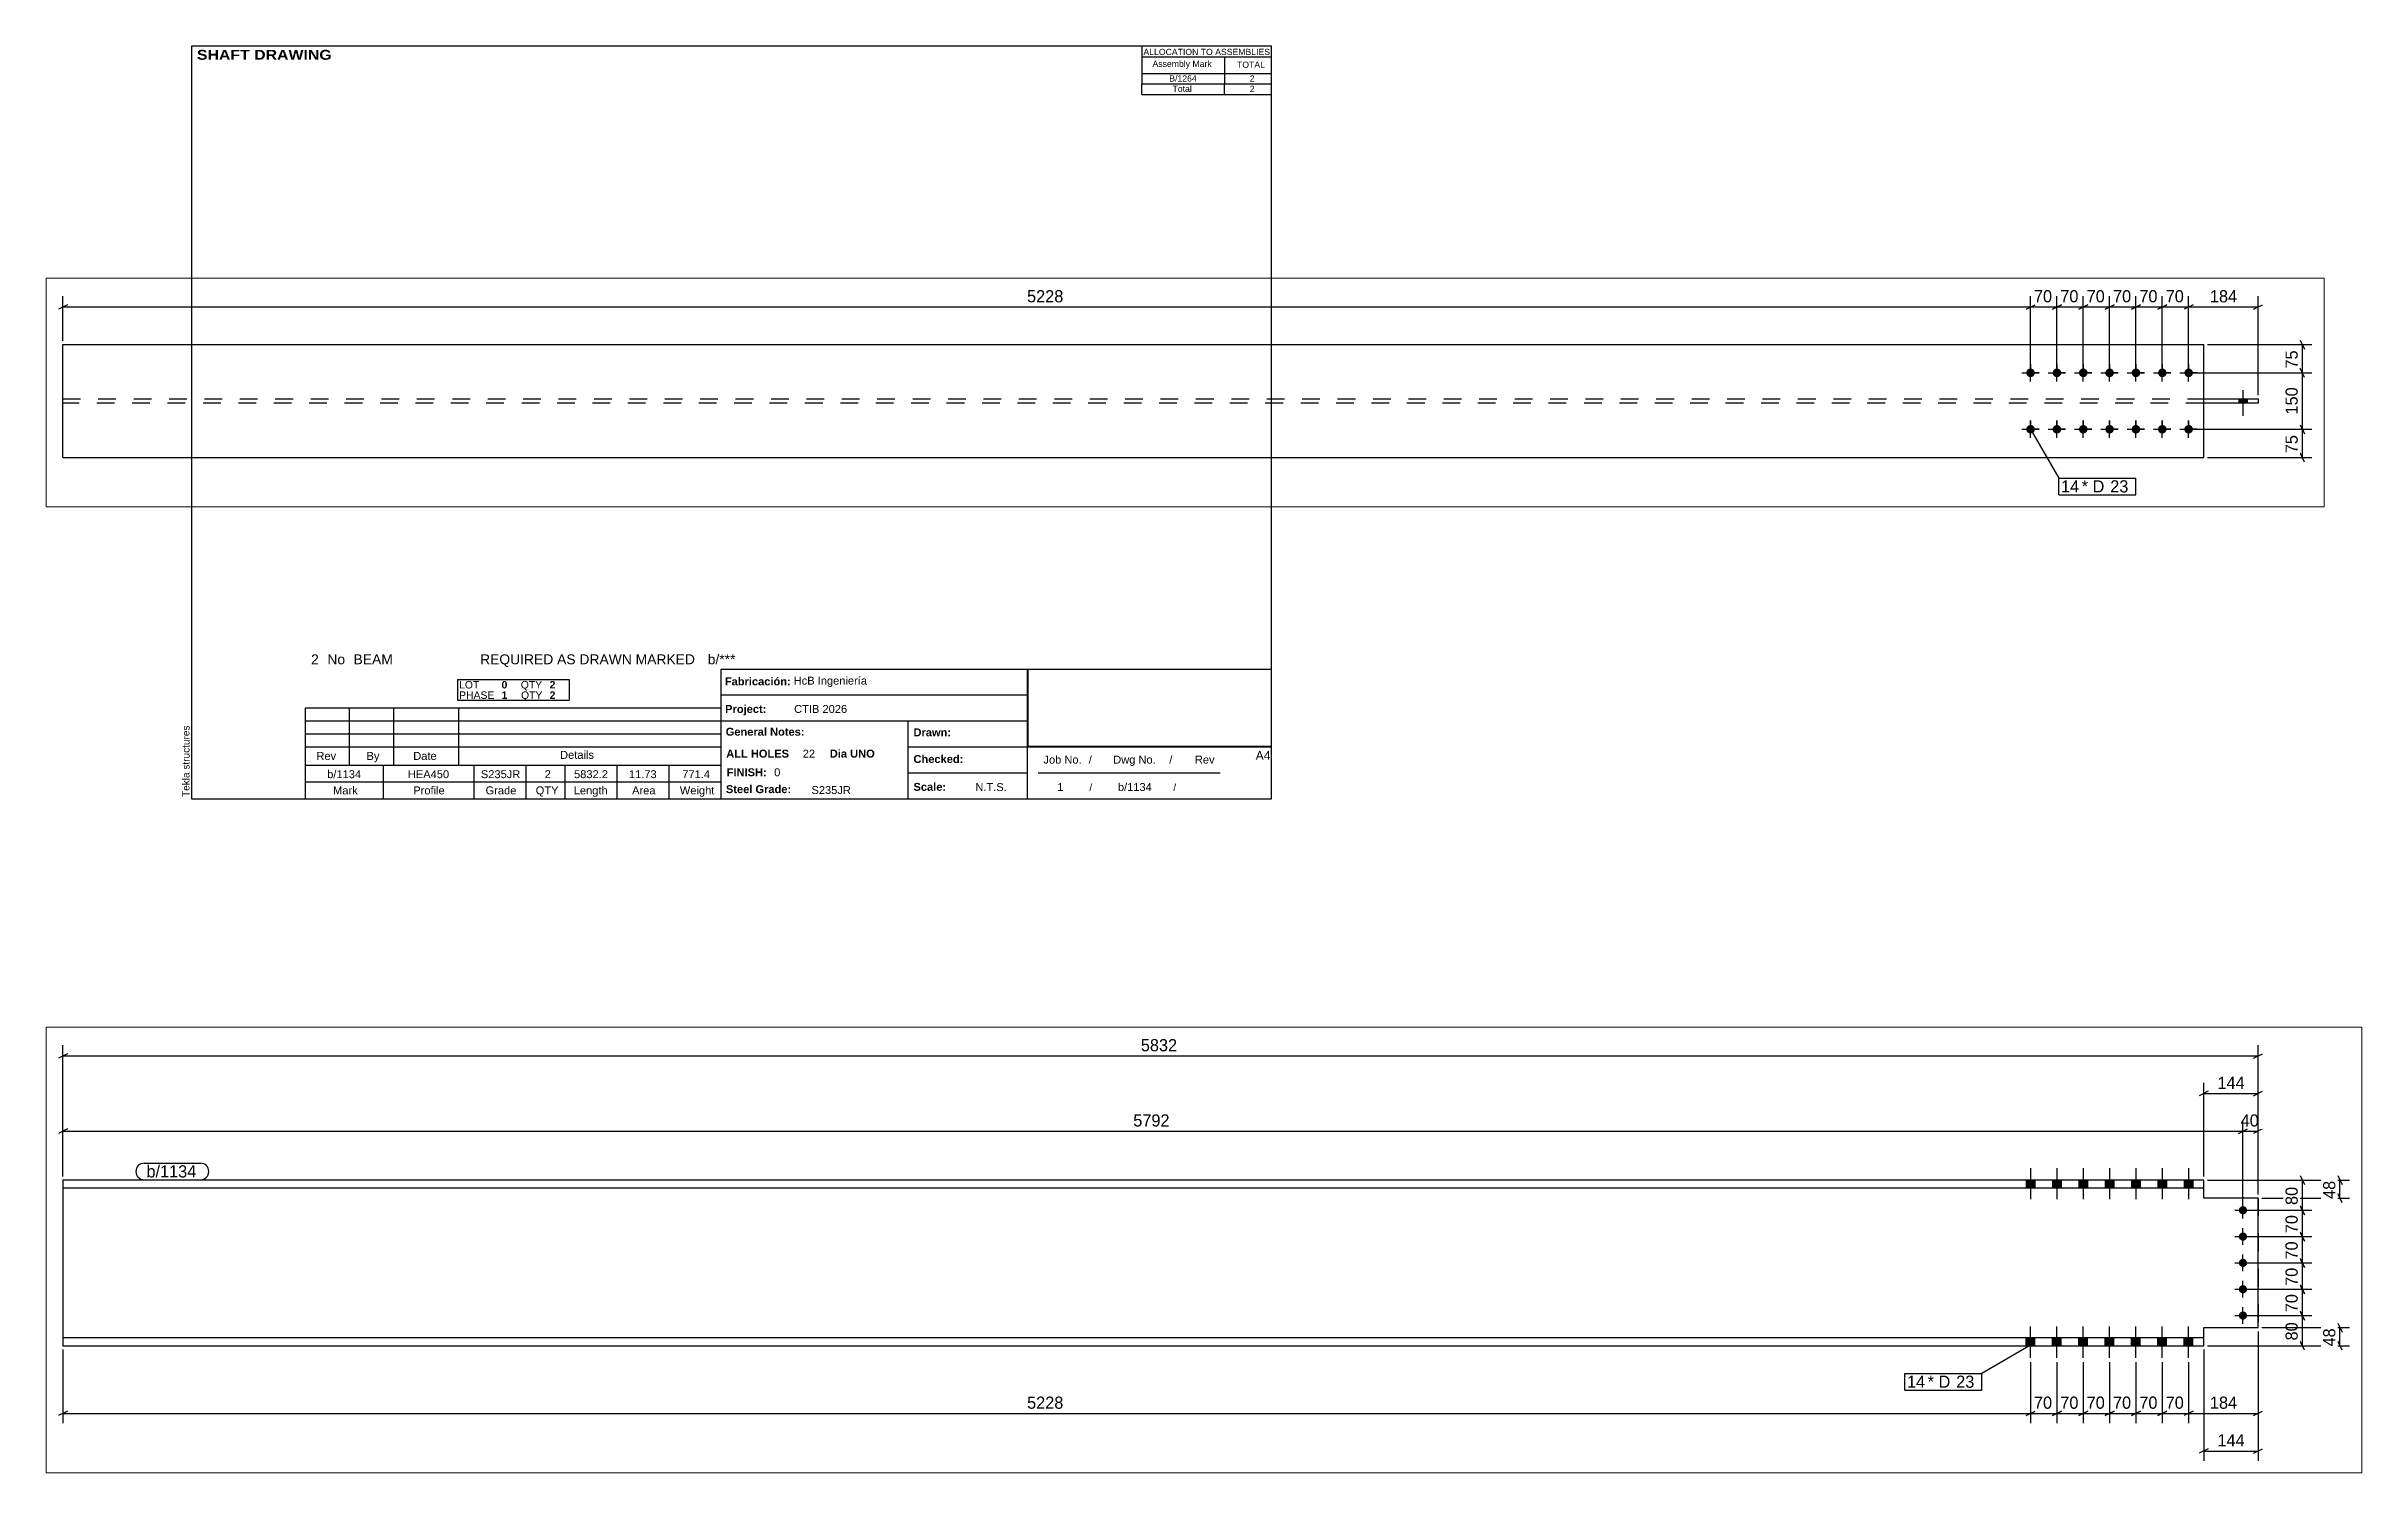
# Paper-space layout 'Layout1' of a CAD drawing. Header units: millimetres. Extents: x -34 to 582, y -174 to 205.
# The model-space entities are those that its viewports show. They can reach past a viewport. Long polylines and large blocks are cut down to what shows.
import ezdxf

# ---------------------------------------------------------------- set-up
doc = ezdxf.new("R2010")
doc.units = ezdxf.units.MM
doc.linetypes.add('DXK_LINE_DOT4', pattern=[0.9408, 0.4704, -0.4704])
doc.layers.add('Viewport layer', color=7, linetype='Continuous', plot=False)
doc.styles.add('Arial', font='ARIAL.TTF', dxfattribs={"height": 0.2})
doc.styles.add('Arial Black', font='ARIBLK.TTF', dxfattribs={"height": 0.2})
doc.styles.add('Arial Bold', font='ARIALBD.TTF', dxfattribs={"height": 0.2})
doc.styles.add('Comic Sans MS', font='COMIC.TTF', dxfattribs={"height": 0.2})

msp = doc.modelspace()

# ---------------------------------------------------------------- hatches: boundary and pattern name
at = {"linetype": 'Continuous'}
for points in [[(16335, 777.6), (16312, 777.6), (16312, 756.6), (16335, 756.6)], [(16335, 777.6), (16312, 777.6), (16312, 756.6), (16335, 756.6)], [(16405, 777.6), (16382, 777.6), (16382, 756.6), (16405, 756.6)], [(16405, 777.6), (16382, 777.6), (16382, 756.6), (16405, 756.6)], [(16475, 777.6), (16452, 777.6), (16452, 756.6), (16475, 756.6)], [(16475, 777.6), (16452, 777.6), (16452, 756.6), (16475, 756.6)], [(16545, 777.6), (16522, 777.6), (16522, 756.6), (16545, 756.6)], [(16545, 777.6), (16522, 777.6), (16522, 756.6), (16545, 756.6)], [(16615, 777.6), (16592, 777.6), (16592, 756.6), (16615, 756.6)], [(16615, 777.6), (16592, 777.6), (16592, 756.6), (16615, 756.6)], [(16685, 777.6), (16662, 777.6), (16662, 756.6), (16685, 756.6)], [(16685, 777.6), (16662, 777.6), (16662, 756.6), (16685, 756.6)], [(16755, 777.6), (16732, 777.6), (16732, 756.6), (16755, 756.6)], [(16755, 777.6), (16732, 777.6), (16732, 756.6), (16755, 756.6)], [(16876.8, 697.6, -1), (16898.8, 697.6, -1)], [(16876.8, 627.6, -1), (16898.8, 627.6, -1)], [(16876.8, 557.6, -1), (16898.8, 557.6, -1)], [(16876.8, 487.6, -1), (16898.8, 487.6, -1)], [(16876.8, 417.6, -1), (16898.8, 417.6, -1)], [(5271.9, 367.4, -1), (5271.9, 344.4, -1)], [(5341.9, 367.4, -1), (5341.9, 344.4, -1)], [(5411.9, 367.4, -1), (5411.9, 344.4, -1)], [(5481.9, 367.4, -1), (5481.9, 344.4, -1)], [(5551.9, 367.4, -1), (5551.9, 344.4, -1)], [(5621.9, 367.4, -1), (5621.9, 344.4, -1)], [(5691.9, 367.4, -1), (5691.9, 344.4, -1)], [(16335, 358.6), (16312, 358.6), (16312, 337.6), (16335, 337.6)], [(16335, 358.6), (16312, 358.6), (16312, 337.6), (16335, 337.6)], [(16405, 358.6), (16382, 358.6), (16382, 337.6), (16405, 337.6)], [(16405, 358.6), (16382, 358.6), (16382, 337.6), (16405, 337.6)], [(16475, 358.6), (16452, 358.6), (16452, 337.6), (16475, 337.6)], [(16475, 358.6), (16452, 358.6), (16452, 337.6), (16475, 337.6)], [(16545, 358.6), (16522, 358.6), (16522, 337.6), (16545, 337.6)], [(16545, 358.6), (16522, 358.6), (16522, 337.6), (16545, 337.6)], [(16615, 358.6), (16592, 358.6), (16592, 337.6), (16615, 337.6)], [(16615, 358.6), (16592, 358.6), (16592, 337.6), (16615, 337.6)], [(16685, 358.6), (16662, 358.6), (16662, 337.6), (16685, 337.6)], [(16685, 358.6), (16662, 358.6), (16662, 337.6), (16685, 337.6)], [(16755, 358.6), (16732, 358.6), (16732, 337.6), (16755, 337.6)], [(16755, 358.6), (16732, 358.6), (16732, 337.6), (16755, 337.6)], [(5825.2, 275.1), (5847.2, 275.1), (5847.2, 286.6), (5825.2, 286.6)], [(5825.2, 275.1), (5847.2, 275.1), (5847.2, 286.6), (5825.2, 286.6)], [(5825.2, 275.1), (5847.2, 275.1), (5847.2, 286.6), (5825.2, 286.6)], [(5825.2, 275.1), (5847.2, 275.1), (5847.2, 286.6), (5825.2, 286.6)], [(5825.2, 275.1), (5847.2, 275.1), (5847.2, 286.6), (5825.2, 286.6)], [(5271.9, 217.4, -1), (5271.9, 194.4, -1)], [(5341.9, 217.4, -1), (5341.9, 194.4, -1)], [(5411.9, 217.4, -1), (5411.9, 194.4, -1)], [(5481.9, 217.4, -1), (5481.9, 194.4, -1)], [(5551.9, 217.4, -1), (5551.9, 194.4, -1)], [(5621.9, 217.4, -1), (5621.9, 194.4, -1)], [(5691.9, 217.4, -1), (5691.9, 194.4, -1)]]:
    msp.add_hatch(color=3, dxfattribs=at).paths.add_polyline_path(points)

# ---------------------------------------------------------------- linework, layer by layer
at = {"color": 8, "linetype": 'Continuous'}
for p, q in [((11107.6, 1113.6), (11083.6, 1101.6)), ((11095.6, 787.6), (11095.6, 1136)), ((11095.6, 1107.6), (16927.8, 1107.6)), ((16915.8, 1101.6), (16939.8, 1113.6)), ((16927.8, 739.6), (16927.8, 1136)), ((16795.5, 1013.6), (16771.5, 1001.6)), ((16783.5, 787.6), (16783.5, 1036)), ((16783.5, 1007.6), (16927.8, 1007.6)), ((16915.8, 1001.6), (16939.8, 1013.6)), ((11095.6, 787.6), (11095.6, 936)), ((16887.8, 707.6), (16887.8, 936)), ((16927.8, 739.6), (16927.8, 936)), ((11107.6, 913.6), (11083.6, 901.6)), ((16875.8, 901.6), (16899.8, 913.6)), ((16887.8, 907.6), (16927.8, 907.6)), ((16939.8, 913.6), (16915.8, 901.6)), ((16793.5, 777.6), (17171.2, 777.6)), ((17039.6, 789.6), (17051.6, 765.6)), ((17045.6, 697.6), (17045.6, 777.6)), ((17139.6, 789.6), (17151.6, 765.6)), ((17151.6, 717.6), (17139.6, 741.6)), ((17145.6, 729.6), (17145.6, 777.6)), ((16937.8, 729.6), (17171.2, 729.6)), ((17051.6, 685.6), (17039.6, 709.6)), ((16897.8, 627.6), (17071.2, 627.6)), ((17051.6, 615.6), (17039.6, 639.6)), ((44, 440.9), (44, 559.3)), ((5271.9, 365.9), (5271.9, 559.3)), ((5341.9, 365.9), (5341.9, 559.3)), ((5411.9, 365.9), (5411.9, 559.3)), ((5481.9, 365.9), (5481.9, 559.3)), ((5551.9, 365.9), (5551.9, 559.3)), ((5621.9, 365.9), (5621.9, 559.3)), ((5691.9, 365.9), (5691.9, 559.3)), ((5876.2, 296.6), (5876.2, 559.3)), ((16897.8, 557.6), (17071.2, 557.6)), ((17051.6, 545.6), (17039.6, 569.6)), ((56, 536.9), (32, 524.9)), ((5259.9, 524.9), (5283.9, 536.9)), ((5329.9, 524.9), (5353.9, 536.9)), ((5399.9, 524.9), (5423.9, 536.9)), ((5469.9, 524.9), (5493.9, 536.9)), ((5539.9, 524.9), (5563.9, 536.9)), ((5609.9, 524.9), (5633.9, 536.9)), ((5621.9, 530.9), (5691.9, 530.9)), ((5703.9, 536.9), (5679.9, 524.9)), ((5864.2, 524.9), (5888.2, 536.9)), ((17051.6, 475.6), (17039.6, 499.6)), ((5741.9, 430.9), (6019.6, 430.9)), ((5988, 442.9), (6000, 418.9)), ((5994, 355.9), (5994, 430.9)), ((16897.8, 487.6), (17071.2, 487.6)), ((16897.8, 417.6), (17071.2, 417.6)), ((16927.8, 375.6), (16927.8, 132)), ((16927.8, 375.6), (16927.8, 32)), ((17051.6, 405.6), (17039.6, 429.6)), ((17139.6, 397.6), (17151.6, 373.6)), ((17145.6, 337.6), (17145.6, 385.6)), ((5701.9, 355.9), (6019.6, 355.9)), ((6000, 343.9), (5988, 367.9)), ((11095.6, 327.6), (11095.6, 132)), ((16793.5, 337.6), (17071.2, 337.6)), ((17051.6, 325.6), (17039.6, 349.6)), ((17151.6, 325.6), (17139.6, 349.6)), ((16323.5, 293.6), (16323.5, 132)), ((16393.5, 293.6), (16393.5, 132)), ((16463.5, 293.6), (16463.5, 132)), ((16533.5, 293.6), (16533.5, 132)), ((16603.5, 293.6), (16603.5, 132)), ((16673.5, 293.6), (16673.5, 132)), ((16743.5, 293.6), (16743.5, 132)), ((16743.5, 293.6), (16743.5, 132)), ((5701.9, 205.9), (6019.6, 205.9)), ((5701.9, 205.9), (6019.6, 205.9)), ((5988, 217.9), (6000, 193.9)), ((5994, 130.9), (5994, 205.9)), ((5741.9, 130.9), (6019.6, 130.9)), ((6000, 118.9), (5988, 142.9)), ((11107.6, 163.6), (11083.6, 151.6)), ((16311.5, 151.6), (16335.5, 163.6)), ((16381.5, 151.6), (16405.5, 163.6)), ((16451.5, 151.6), (16475.5, 163.6)), ((16521.5, 151.6), (16545.5, 163.6)), ((16591.5, 151.6), (16615.5, 163.6)), ((16661.5, 151.6), (16685.5, 163.6)), ((16673.5, 157.6), (16743.5, 157.6)), ((16755.5, 163.6), (16731.5, 151.6)), ((16755.5, 163.6), (16731.5, 151.6)), ((16743.5, 157.6), (16927.8, 157.6)), ((16915.8, 151.6), (16939.8, 163.6)), ((16795.5, 63.6), (16771.5, 51.6)), ((16915.8, 51.6), (16939.8, 63.6)), ((16783.5, 57.6), (16927.8, 57.6))]:
    msp.add_line(p, q, dxfattribs=at)
at = {"color": 3, "linetype": 'Continuous'}
for p, q in [((16323.5, 809.8), (16323.5, 726.6)), ((16323.5, 809.8), (16323.5, 726.6)), ((16393.5, 809.8), (16393.5, 726.6)), ((16393.5, 809.8), (16393.5, 726.6)), ((16463.5, 809.8), (16463.5, 726.6)), ((16463.5, 809.8), (16463.5, 726.6)), ((16533.5, 809.8), (16533.5, 726.6)), ((16533.5, 809.8), (16533.5, 726.6)), ((16603.5, 809.8), (16603.5, 726.6)), ((16603.5, 809.8), (16603.5, 726.6)), ((16673.5, 809.8), (16673.5, 726.6)), ((16673.5, 809.8), (16673.5, 726.6)), ((16743.5, 809.8), (16743.5, 726.6)), ((16743.5, 809.8), (16743.5, 726.6)), ((16312, 777.6), (16312, 756.6)), ((16312, 777.6), (16312, 756.6)), ((16335, 777.6), (16335, 756.6)), ((16335, 777.6), (16335, 756.6)), ((16382, 777.6), (16382, 756.6)), ((16382, 777.6), (16382, 756.6)), ((16405, 777.6), (16405, 756.6)), ((16405, 777.6), (16405, 756.6)), ((16452, 777.6), (16452, 756.6)), ((16452, 777.6), (16452, 756.6)), ((16475, 777.6), (16475, 756.6)), ((16475, 777.6), (16475, 756.6)), ((16522, 777.6), (16522, 756.6)), ((16522, 777.6), (16522, 756.6)), ((16545, 777.6), (16545, 756.6)), ((16545, 777.6), (16545, 756.6)), ((16592, 777.6), (16592, 756.6)), ((16592, 777.6), (16592, 756.6)), ((16615, 777.6), (16615, 756.6)), ((16615, 777.6), (16615, 756.6)), ((16662, 777.6), (16662, 756.6)), ((16662, 777.6), (16662, 756.6)), ((16685, 777.6), (16685, 756.6)), ((16685, 777.6), (16685, 756.6)), ((16732, 777.6), (16732, 756.6)), ((16732, 777.6), (16732, 756.6)), ((16755, 777.6), (16755, 756.6)), ((16755, 777.6), (16755, 756.6)), ((16865.8, 697.6), (16909.8, 697.6)), ((16887.8, 675.6), (16887.8, 719.6)), ((16865.8, 627.6), (16909.8, 627.6)), ((16887.8, 605.6), (16887.8, 649.6)), ((16865.8, 557.6), (16909.8, 557.6)), ((16887.8, 535.6), (16887.8, 579.6)), ((16887.8, 465.6), (16887.8, 509.6)), ((16865.8, 487.6), (16909.8, 487.6)), ((16887.8, 395.6), (16887.8, 439.6)), ((5271.9, 332.9), (5271.9, 378.9)), ((5271.9, 378.9), (5271.9, 363.6)), ((5341.9, 332.9), (5341.9, 378.9)), ((5341.9, 378.9), (5341.9, 363.6)), ((5411.9, 332.9), (5411.9, 378.9)), ((5411.9, 378.9), (5411.9, 363.6)), ((5481.9, 332.9), (5481.9, 378.9)), ((5481.9, 378.9), (5481.9, 363.6)), ((5551.9, 332.9), (5551.9, 378.9)), ((5551.9, 378.9), (5551.9, 363.6)), ((5621.9, 332.9), (5621.9, 378.9)), ((5621.9, 378.9), (5621.9, 363.6)), ((5691.9, 332.9), (5691.9, 378.9)), ((5691.9, 378.9), (5691.9, 363.6)), ((16323.5, 305.4), (16323.5, 388.6)), ((16323.5, 305.4), (16323.5, 388.6)), ((16393.5, 305.4), (16393.5, 388.6)), ((16393.5, 305.4), (16393.5, 388.6)), ((16463.5, 305.4), (16463.5, 388.6)), ((16463.5, 305.4), (16463.5, 388.6)), ((16533.5, 305.4), (16533.5, 388.6)), ((16533.5, 305.4), (16533.5, 388.6)), ((16603.5, 305.4), (16603.5, 388.6)), ((16603.5, 305.4), (16603.5, 388.6)), ((16673.5, 305.4), (16673.5, 388.6)), ((16673.5, 305.4), (16673.5, 388.6)), ((16743.5, 305.4), (16743.5, 388.6)), ((16743.5, 305.4), (16743.5, 388.6)), ((16865.8, 417.6), (16909.8, 417.6)), ((5248.9, 355.9), (5294.9, 355.9)), ((5248.9, 355.9), (5264.2, 355.9)), ((5271.9, 332.9), (5271.9, 348.2)), ((5294.9, 355.9), (5279.6, 355.9)), ((5318.9, 355.9), (5364.9, 355.9)), ((5318.9, 355.9), (5334.2, 355.9)), ((5341.9, 332.9), (5341.9, 348.2)), ((5364.9, 355.9), (5349.6, 355.9)), ((5388.9, 355.9), (5434.9, 355.9)), ((5388.9, 355.9), (5404.2, 355.9)), ((5411.9, 332.9), (5411.9, 348.2)), ((5434.9, 355.9), (5419.6, 355.9)), ((5458.9, 355.9), (5504.9, 355.9)), ((5458.9, 355.9), (5474.2, 355.9)), ((5481.9, 332.9), (5481.9, 348.2)), ((5504.9, 355.9), (5489.6, 355.9)), ((5528.9, 355.9), (5574.9, 355.9)), ((5528.9, 355.9), (5544.2, 355.9)), ((5551.9, 332.9), (5551.9, 348.2)), ((5574.9, 355.9), (5559.6, 355.9)), ((5598.9, 355.9), (5644.9, 355.9)), ((5598.9, 355.9), (5614.2, 355.9)), ((5621.9, 332.9), (5621.9, 348.2)), ((5644.9, 355.9), (5629.6, 355.9)), ((5668.9, 355.9), (5714.9, 355.9)), ((5668.9, 355.9), (5684.2, 355.9)), ((5691.9, 332.9), (5691.9, 348.2)), ((5714.9, 355.9), (5699.6, 355.9)), ((5836.2, 309.8), (5836.2, 241.6)), ((5836.2, 309.8), (5836.2, 241.6)), ((5836.2, 309.8), (5836.2, 241.6)), ((5836.2, 309.8), (5836.2, 241.6)), ((5836.2, 309.8), (5836.2, 241.6)), ((16312, 337.6), (16312, 358.6)), ((16312, 337.6), (16312, 358.6)), ((16335, 337.6), (16335, 358.6)), ((16335, 337.6), (16335, 358.6)), ((16382, 337.6), (16382, 358.6)), ((16382, 337.6), (16382, 358.6)), ((16405, 337.6), (16405, 358.6)), ((16405, 337.6), (16405, 358.6)), ((16452, 337.6), (16452, 358.6)), ((16452, 337.6), (16452, 358.6)), ((16475, 337.6), (16475, 358.6)), ((16475, 337.6), (16475, 358.6)), ((16522, 337.6), (16522, 358.6)), ((16522, 337.6), (16522, 358.6)), ((16545, 337.6), (16545, 358.6)), ((16545, 337.6), (16545, 358.6)), ((16592, 337.6), (16592, 358.6)), ((16592, 337.6), (16592, 358.6)), ((16615, 337.6), (16615, 358.6)), ((16615, 337.6), (16615, 358.6)), ((16662, 337.6), (16662, 358.6)), ((16662, 337.6), (16662, 358.6)), ((16685, 337.6), (16685, 358.6)), ((16685, 337.6), (16685, 358.6)), ((16732, 337.6), (16732, 358.6)), ((16732, 337.6), (16732, 358.6)), ((16755, 337.6), (16755, 358.6)), ((16755, 337.6), (16755, 358.6)), ((5825.2, 286.6), (5825.2, 275.1)), ((5825.2, 286.6), (5825.2, 275.1)), ((5825.2, 286.6), (5825.2, 275.1)), ((5825.2, 286.6), (5825.2, 275.1)), ((5825.2, 286.6), (5825.2, 275.1)), ((5847.2, 286.6), (5847.2, 275.1)), ((5847.2, 286.6), (5847.2, 275.1)), ((5847.2, 286.6), (5847.2, 275.1)), ((5847.2, 286.6), (5847.2, 275.1)), ((5847.2, 286.6), (5847.2, 275.1)), ((5248.9, 205.9), (5294.9, 205.9)), ((5248.9, 205.9), (5264.2, 205.9)), ((5271.9, 182.9), (5271.9, 228.9)), ((5271.9, 228.9), (5271.9, 213.6)), ((5271.9, 182.9), (5271.9, 198.2)), ((5294.9, 205.9), (5279.6, 205.9)), ((5318.9, 205.9), (5364.9, 205.9)), ((5318.9, 205.9), (5334.2, 205.9)), ((5341.9, 182.9), (5341.9, 228.9)), ((5341.9, 228.9), (5341.9, 213.6)), ((5341.9, 182.9), (5341.9, 198.2)), ((5364.9, 205.9), (5349.6, 205.9)), ((5388.9, 205.9), (5434.9, 205.9)), ((5388.9, 205.9), (5404.2, 205.9)), ((5411.9, 182.9), (5411.9, 228.9)), ((5411.9, 228.9), (5411.9, 213.6)), ((5411.9, 182.9), (5411.9, 198.2)), ((5434.9, 205.9), (5419.6, 205.9)), ((5458.9, 205.9), (5504.9, 205.9)), ((5458.9, 205.9), (5474.2, 205.9)), ((5481.9, 182.9), (5481.9, 228.9)), ((5481.9, 228.9), (5481.9, 213.6)), ((5481.9, 182.9), (5481.9, 198.2)), ((5504.9, 205.9), (5489.6, 205.9)), ((5528.9, 205.9), (5574.9, 205.9)), ((5528.9, 205.9), (5544.2, 205.9)), ((5551.9, 182.9), (5551.9, 228.9)), ((5551.9, 228.9), (5551.9, 213.6)), ((5551.9, 182.9), (5551.9, 198.2)), ((5574.9, 205.9), (5559.6, 205.9)), ((5598.9, 205.9), (5644.9, 205.9)), ((5598.9, 205.9), (5614.2, 205.9)), ((5621.9, 182.9), (5621.9, 228.9)), ((5621.9, 228.9), (5621.9, 213.6)), ((5621.9, 182.9), (5621.9, 198.2)), ((5644.9, 205.9), (5629.6, 205.9)), ((5668.9, 205.9), (5714.9, 205.9)), ((5668.9, 205.9), (5684.2, 205.9)), ((5691.9, 182.9), (5691.9, 228.9)), ((5691.9, 228.9), (5691.9, 213.6)), ((5691.9, 182.9), (5691.9, 198.2)), ((5714.9, 205.9), (5699.6, 205.9))]:
    msp.add_line(p, q, dxfattribs=at)
at = {"color": 7, "linetype": 'Continuous'}
for p, q in [((16783.5, 777.6), (11095.6, 777.6)), ((11095.6, 777.6), (11095.6, 337.6)), ((16783.5, 756.6), (11095.6, 756.6)), ((16783.5, 756.6), (16783.5, 777.6)), ((16783.5, 729.6), (16783.5, 756.6)), ((16927.8, 729.6), (16783.5, 729.6)), ((16927.8, 385.6), (16927.8, 729.6)), ((44, 130.9), (44, 430.9)), ((44, 430.9), (5731.9, 430.9)), ((5731.9, 130.9), (5731.9, 430.9)), ((16783.5, 358.6), (16783.5, 385.6)), ((16783.5, 385.6), (16927.8, 385.6)), ((16783.5, 358.6), (11095.6, 358.6)), ((11095.6, 337.6), (16783.5, 337.6)), ((16783.5, 337.6), (16783.5, 358.6)), ((5731.9, 286.6), (5876.2, 286.6)), ((5876.2, 275.1), (5731.9, 275.1)), ((5876.2, 286.6), (5876.2, 275.1)), ((44, 130.9), (5731.9, 130.9))]:
    msp.add_line(p, q, dxfattribs=at)
at = {"color": 7, "linetype": 'DXK_LINE_DOT4'}
for p, q in [((16783.5, 756.6), (16783.5, 777.6)), ((16783.5, 729.6), (16783.5, 756.6)), ((16927.8, 729.6), (16927.8, 385.6)), ((16783.5, 358.6), (16783.5, 385.6)), ((16783.5, 337.6), (16783.5, 358.6)), ((44, 286.6), (5731.9, 286.6)), ((5731.9, 275.1), (44, 275.1))]:
    msp.add_line(p, q, dxfattribs=at)

# ---------------------------------------------------------------- wipeouts: each hides what was drawn before it
at = {"color": 0}
for points in [[(16040.5, 225.6), (16040.5, 257.6), (15995.2, 257.6), (15995.2, 225.6)], [(5398.2, 38), (5398.2, 70), (5352.9, 70), (5352.9, 38)]]:
    msp.add_wipeout(points, dxfattribs=at)

# ---------------------------------------------------------------- next in the draw order: wipeouts: each hides what was drawn before it
for points in [[(14070.2, 1113.6), (14070.2, 1158.4), (13953.2, 1158.4), (13953.2, 1113.6)], [(16940.2, 913.6), (16940.2, 958.4), (16875.3, 958.4), (16875.3, 913.6)], [(11455.4, 784.6), (11455.4, 816.6), (11317.6, 816.6), (11317.6, 784.6)], [(17139.6, 786.1), (17094.8, 786.1), (17094.8, 721.1), (17139.6, 721.1)], [(5689.4, 536.9), (5689.4, 581.7), (5624.5, 581.7), (5624.5, 536.9)], [(5988, 425.9), (5943.2, 425.9), (5943.2, 360.9), (5988, 360.9)], [(16040.5, 225.6), (16040.5, 257.6), (15995.2, 257.6), (15995.2, 225.6)], [(16741, 163.6), (16741, 208.4), (16676.1, 208.4), (16676.1, 163.6)], [(16877.7, 163.6), (16877.7, 208.4), (16793.6, 208.4), (16793.6, 163.6)], [(5398.2, 38), (5398.2, 70), (5352.9, 70), (5352.9, 38)]]:
    msp.add_wipeout(points, dxfattribs=at)

# ---------------------------------------------------------------- next in the draw order: linework, layer by layer
at = {"color": 8, "linetype": 'Continuous'}
for p, q in [((16927.8, 739.6), (16927.8, 1036)), ((16887.8, 707.6), (16887.8, 936)), ((11095.6, 907.6), (16887.8, 907.6)), ((16875.8, 901.6), (16899.8, 913.6)), ((16793.5, 777.6), (17071.2, 777.6)), ((16897.8, 697.6), (17071.2, 697.6)), ((5621.9, 365.9), (5621.9, 559.3)), ((5691.9, 365.9), (5691.9, 559.3)), ((5551.9, 530.9), (5621.9, 530.9)), ((5633.9, 536.9), (5609.9, 524.9)), ((5703.9, 536.9), (5679.9, 524.9)), ((5691.9, 530.9), (5876.2, 530.9)), ((5701.9, 355.9), (6019.6, 355.9)), ((6000, 343.9), (5988, 367.9)), ((5994, 205.9), (5994, 355.9)), ((16783.5, 327.6), (16783.5, 32)), ((16673.5, 293.6), (16673.5, 132)), ((16603.5, 157.6), (16673.5, 157.6)), ((16685.5, 163.6), (16661.5, 151.6))]:
    msp.add_line(p, q, dxfattribs=at)
at = {"color": 7, "linetype": 'Continuous'}
for p, q in [((15989.2, 219.6), (15989.2, 263.6)), ((5271.9, 205.9), (5346.9, 76)), ((5346.9, 32), (5346.9, 76))]:
    msp.add_line(p, q, dxfattribs=at)

# ---------------------------------------------------------------- next in the draw order: texts
at = {"color": 3, "style": 'Comic Sans MS'}
for s, p in [('5832', (13959.6, 1120)), ('40', (16881.7, 920)), ('70', (5630.9, 543.3)), ('70', (16682.5, 170)), ('184', (16800, 170))]:
    msp.add_text(s, height=32.38, dxfattribs=at).set_placement(p)
for s, p in [('48', (17133.2, 727.5)), ('75', (5981.6, 367.3))]:
    msp.add_text(s, height=32.38, rotation=90.00021, dxfattribs=at).set_placement(p)

# ---------------------------------------------------------------- next in the draw order: wipeouts: each hides what was drawn before it
at = {"color": 0}
for points in [[(11455.4, 784.6), (11455.4, 816.6), (11317.6, 816.6), (11317.6, 784.6)], [(16116.3, 225.6), (16116.3, 257.6), (16050.1, 257.6), (16050.1, 225.6)], [(5474, 38), (5474, 70), (5407.8, 70), (5407.8, 38)]]:
    msp.add_wipeout(points, dxfattribs=at)

# ---------------------------------------------------------------- next in the draw order: linework, layer by layer
at = {"color": 7, "linetype": 'Continuous'}
for p, q in [((11311.6, 822.6), (11461.4, 822.6)), ((11311.6, 778.6), (11461.4, 778.6))]:
    msp.add_line(p, q, dxfattribs=at)
for centre, start, end in [((11311.6, 800.6), 90, 270), ((11461.4, 800.6), 270, 90)]:
    msp.add_arc(centre, 22, start, end, dxfattribs=at)

# ---------------------------------------------------------------- next in the draw order: texts
at = {"color": 3, "style": 'Comic Sans MS'}
msp.add_text('b/1134', height=32.38, dxfattribs=at).set_placement((11317.6, 784.6))

# ---------------------------------------------------------------- next in the draw order: wipeouts: each hides what was drawn before it
at = {"color": 0}
for points in [[(16897.7, 1013.6), (16897.7, 1058.4), (16813.6, 1058.4), (16813.6, 1013.6)], [(14050.2, 913.6), (14050.2, 958.4), (13933.2, 958.4), (13933.2, 913.6)], [(17039.6, 770.1), (16994.8, 770.1), (16994.8, 705.1), (17039.6, 705.1)], [(5619.4, 536.9), (5619.4, 581.7), (5554.5, 581.7), (5554.5, 536.9)], [(5826.1, 536.9), (5826.1, 581.7), (5742, 581.7), (5742, 536.9)], [(5988, 323), (5943.2, 323), (5943.2, 238.8), (5988, 238.8)], [(16116.3, 225.6), (16116.3, 257.6), (16050.1, 257.6), (16050.1, 225.6)], [(16671, 163.6), (16671, 208.4), (16606.1, 208.4), (16606.1, 163.6)], [(5474, 38), (5474, 70), (5407.8, 70), (5407.8, 38)], [(16897.7, 63.6), (16897.7, 108.4), (16813.6, 108.4), (16813.6, 63.6)]]:
    msp.add_wipeout(points, dxfattribs=at)

# ---------------------------------------------------------------- next in the draw order: linework, layer by layer
at = {"color": 8, "linetype": 'Continuous'}
for p, q in [((16897.8, 697.6), (17071.2, 697.6)), ((17039.6, 709.6), (17051.6, 685.6)), ((17045.6, 627.6), (17045.6, 697.6)), ((5551.9, 365.9), (5551.9, 559.3)), ((5481.9, 530.9), (5551.9, 530.9)), ((5563.9, 536.9), (5539.9, 524.9)), ((16603.5, 293.6), (16603.5, 132)), ((5988, 217.9), (6000, 193.9)), ((16533.5, 157.6), (16603.5, 157.6)), ((16615.5, 163.6), (16591.5, 151.6))]:
    msp.add_line(p, q, dxfattribs=at)

# ---------------------------------------------------------------- next in the draw order: texts
at = {"color": 3, "style": 'Comic Sans MS'}
for s, p in [('144', (16820, 1020)), ('5792', (13939.6, 920)), ('70', (5560.9, 543.3)), ('184', (5748.4, 543.3)), ('14', (15995.2, 225.6)), ('70', (16612.5, 170)), ('14', (5352.9, 38)), ('144', (16820, 70))]:
    msp.add_text(s, height=32.38, dxfattribs=at).set_placement(p)
for s, p in [('80', (17033.2, 711.5)), ('150', (5981.6, 245.2))]:
    msp.add_text(s, height=32.38, rotation=90.00021, dxfattribs=at).set_placement(p)

# ---------------------------------------------------------------- next in the draw order: wipeouts: each hides what was drawn before it
at = {"color": 0}
for points in [[(16178, 225.6), (16178, 257.6), (16125.9, 257.6), (16125.9, 225.6)], [(5535.7, 38), (5535.7, 70), (5483.6, 70), (5483.6, 38)]]:
    msp.add_wipeout(points, dxfattribs=at)

# ---------------------------------------------------------------- next in the draw order: wipeouts: each hides what was drawn before it
for points in [[(17039.6, 695.1), (16994.8, 695.1), (16994.8, 630.1), (17039.6, 630.1)], [(5549.4, 536.9), (5549.4, 581.7), (5484.5, 581.7), (5484.5, 536.9)], [(16178, 225.6), (16178, 257.6), (16125.9, 257.6), (16125.9, 225.6)], [(5988, 200.9), (5943.2, 200.9), (5943.2, 135.9), (5988, 135.9)], [(16601, 163.6), (16601, 208.4), (16536.1, 208.4), (16536.1, 163.6)], [(5535.7, 38), (5535.7, 70), (5483.6, 70), (5483.6, 38)]]:
    msp.add_wipeout(points, dxfattribs=at)

# ---------------------------------------------------------------- next in the draw order: linework, layer by layer
at = {"color": 8, "linetype": 'Continuous'}
for p, q in [((16897.8, 627.6), (17071.2, 627.6)), ((17039.6, 639.6), (17051.6, 615.6)), ((17045.6, 557.6), (17045.6, 627.6)), ((5481.9, 365.9), (5481.9, 559.3)), ((5411.9, 530.9), (5481.9, 530.9)), ((5493.9, 536.9), (5469.9, 524.9)), ((16533.5, 293.6), (16533.5, 132)), ((16463.5, 157.6), (16533.5, 157.6)), ((16545.5, 163.6), (16521.5, 151.6))]:
    msp.add_line(p, q, dxfattribs=at)
at = {"color": 7, "linetype": 'Continuous'}
for p, q in [((16323.5, 338.6), (16193.6, 263.6)), ((15989.2, 263.6), (16193.6, 263.6)), ((16193.6, 219.6), (16193.6, 263.6)), ((15989.2, 219.6), (16193.6, 219.6)), ((5346.9, 76), (5551.3, 76)), ((5551.3, 32), (5551.3, 76)), ((5346.9, 32), (5551.3, 32))]:
    msp.add_line(p, q, dxfattribs=at)

# ---------------------------------------------------------------- next in the draw order: texts
at = {"color": 3, "style": 'Comic Sans MS'}
for s, p in [('70', (17033.2, 636.5)), ('75', (5981.6, 142.3))]:
    msp.add_text(s, height=32.38, rotation=90.00021, dxfattribs=at).set_placement(p)
for s, p in [('70', (5490.9, 543.3)), ('* D', (16050.1, 225.6)), ('23', (16125.9, 225.6)), ('70', (16542.5, 170)), ('* D', (5407.8, 38)), ('23', (5483.6, 38))]:
    msp.add_text(s, height=32.38, dxfattribs=at).set_placement(p)

# ---------------------------------------------------------------- next in the draw order: wipeouts: each hides what was drawn before it
at = {"color": 0}
for points in [[(17039.6, 625.1), (16994.8, 625.1), (16994.8, 560.1), (17039.6, 560.1)], [(5479.4, 536.9), (5479.4, 581.7), (5414.5, 581.7), (5414.5, 536.9)], [(16531, 163.6), (16531, 208.4), (16466.1, 208.4), (16466.1, 163.6)]]:
    msp.add_wipeout(points, dxfattribs=at)

# ---------------------------------------------------------------- next in the draw order: linework, layer by layer
at = {"color": 8, "linetype": 'Continuous'}
for p, q in [((5411.9, 365.9), (5411.9, 559.3)), ((16897.8, 557.6), (17071.2, 557.6)), ((17039.6, 569.6), (17051.6, 545.6)), ((17045.6, 487.6), (17045.6, 557.6)), ((5341.9, 530.9), (5411.9, 530.9)), ((5423.9, 536.9), (5399.9, 524.9)), ((16463.5, 293.6), (16463.5, 132)), ((16393.5, 157.6), (16463.5, 157.6)), ((16475.5, 163.6), (16451.5, 151.6))]:
    msp.add_line(p, q, dxfattribs=at)

# ---------------------------------------------------------------- next in the draw order: texts
at = {"color": 3, "style": 'Comic Sans MS'}
for p in [(5420.9, 543.3), (16472.5, 170)]:
    msp.add_text('70', height=32.38, dxfattribs=at).set_placement(p)
msp.add_text('70', height=32.38, rotation=90.00021, dxfattribs=at).set_placement((17033.2, 566.5))

# ---------------------------------------------------------------- next in the draw order: wipeouts: each hides what was drawn before it
at = {"color": 0}
for points in [[(5409.4, 536.9), (5409.4, 581.7), (5344.5, 581.7), (5344.5, 536.9)], [(17039.6, 555.1), (16994.8, 555.1), (16994.8, 490.1), (17039.6, 490.1)], [(16461, 163.6), (16461, 208.4), (16396.1, 208.4), (16396.1, 163.6)]]:
    msp.add_wipeout(points, dxfattribs=at)

# ---------------------------------------------------------------- next in the draw order: linework, layer by layer
at = {"color": 8, "linetype": 'Continuous'}
for p, q in [((5341.9, 365.9), (5341.9, 559.3)), ((5271.9, 530.9), (5341.9, 530.9)), ((5353.9, 536.9), (5329.9, 524.9)), ((17039.6, 499.6), (17051.6, 475.6)), ((16897.8, 487.6), (17071.2, 487.6)), ((17045.6, 417.6), (17045.6, 487.6)), ((16393.5, 293.6), (16393.5, 132)), ((16323.5, 157.6), (16393.5, 157.6)), ((16405.5, 163.6), (16381.5, 151.6))]:
    msp.add_line(p, q, dxfattribs=at)

# ---------------------------------------------------------------- next in the draw order: texts
at = {"color": 3, "style": 'Comic Sans MS'}
for p in [(5350.9, 543.3), (16402.5, 170)]:
    msp.add_text('70', height=32.38, dxfattribs=at).set_placement(p)
msp.add_text('70', height=32.38, rotation=90.00021, dxfattribs=at).set_placement((17033.2, 496.5))

# ---------------------------------------------------------------- next in the draw order: wipeouts: each hides what was drawn before it
at = {"color": 0}
for points in [[(5339.4, 536.9), (5339.4, 581.7), (5274.5, 581.7), (5274.5, 536.9)], [(17039.6, 485.1), (16994.8, 485.1), (16994.8, 420.1), (17039.6, 420.1)], [(16391, 163.6), (16391, 208.4), (16326.1, 208.4), (16326.1, 163.6)]]:
    msp.add_wipeout(points, dxfattribs=at)

# ---------------------------------------------------------------- next in the draw order: linework, layer by layer
at = {"color": 8, "linetype": 'Continuous'}
for p, q in [((5271.9, 365.9), (5271.9, 559.3)), ((44, 530.9), (5271.9, 530.9)), ((5259.9, 524.9), (5283.9, 536.9)), ((16897.8, 417.6), (17071.2, 417.6)), ((17039.6, 429.6), (17051.6, 405.6)), ((17045.6, 337.6), (17045.6, 417.6)), ((16323.5, 293.6), (16323.5, 132)), ((11095.6, 157.6), (16323.5, 157.6)), ((16311.5, 151.6), (16335.5, 163.6))]:
    msp.add_line(p, q, dxfattribs=at)

# ---------------------------------------------------------------- next in the draw order: texts
at = {"color": 3, "style": 'Comic Sans MS'}
for p in [(5280.9, 543.3), (16332.5, 170)]:
    msp.add_text('70', height=32.38, dxfattribs=at).set_placement(p)
msp.add_text('70', height=32.38, rotation=90.00021, dxfattribs=at).set_placement((17033.2, 426.5))

# ---------------------------------------------------------------- next in the draw order: wipeouts: each hides what was drawn before it
at = {"color": 0}
for points in [[(2716.5, 536.9), (2716.5, 581.7), (2599.4, 581.7), (2599.4, 536.9)], [(17039.6, 410.1), (16994.8, 410.1), (16994.8, 345.1), (17039.6, 345.1)], [(13768.1, 163.6), (13768.1, 208.4), (13651, 208.4), (13651, 163.6)]]:
    msp.add_wipeout(points, dxfattribs=at)

# ---------------------------------------------------------------- next in the draw order: linework, layer by layer
at = {"color": 8, "linetype": 'Continuous'}
for p, q in [((16937.8, 385.6), (17171.2, 385.6)), ((16793.5, 337.6), (17171.2, 337.6))]:
    msp.add_line(p, q, dxfattribs=at)

# ---------------------------------------------------------------- next in the draw order: texts
at = {"color": 3, "style": 'Comic Sans MS'}
for p in [(2605.8, 543.3), (13657.4, 170)]:
    msp.add_text('5228', height=32.38, dxfattribs=at).set_placement(p)
msp.add_text('80', height=32.38, rotation=90.00021, dxfattribs=at).set_placement((17033.2, 351.5))

# ---------------------------------------------------------------- next in the draw order: wipeouts: each hides what was drawn before it
at = {"color": 0}
msp.add_wipeout([(17139.6, 394.1), (17094.8, 394.1), (17094.8, 329.1), (17139.6, 329.1)], dxfattribs=at)

# ---------------------------------------------------------------- next in the draw order: texts
at = {"color": 3, "style": 'Comic Sans MS'}
msp.add_text('48', height=32.38, rotation=90.00021, dxfattribs=at).set_placement((17133.2, 335.5))

psp = doc.layouts.get("Layout1")

# ---------------------------------------------------------------- linework, layer by layer
at = {"color": 5, "linetype": 'Continuous'}
for p, q in [((292, 205), (5, 205)), ((5, 205), (5, 5)), ((292, 5), (292, 205)), ((5, 5), (292, 5))]:
    psp.add_line(p, q, dxfattribs=at)
at = {"color": 7, "linetype": 'Continuous'}
for p, q in [((257.51, 205), (257.51, 197.75)), ((257.51, 197.75), (257.51, 195)), ((257.57, 202.24), (292, 202.24)), ((257.57, 197.75), (292, 197.75)), ((279.49, 202.24), (279.49, 197.75)), ((279.49, 197.75), (279.49, 195)), ((257.51, 192.23), (257.51, 194.99)), ((257.51, 192.23), (292, 192.23)), ((257.54, 194.99), (292, 194.99)), ((279.49, 192.23), (279.49, 194.99)), ((145.72, 5), (145.72, 39.5)), ((145.75, 39.5), (292, 39.5)), ((227.14, 5), (227.14, 39.5)), ((75.68, 36.74), (105.35, 36.74)), ((75.68, 36.74), (75.68, 33.98)), ((75.68, 33.98), (75.68, 31.22)), ((75.68, 31.22), (105.35, 31.22)), ((105.35, 36.74), (105.35, 33.98)), ((105.35, 33.98), (105.35, 31.22)), ((145.72, 32.6), (227.14, 32.6)), ((35.31, 13.97), (35.31, 29.15)), ((35.31, 29.15), (145.71, 29.15)), ((35.31, 25.7), (145.71, 25.7)), ((47.04, 13.97), (47.04, 29.15)), ((58.77, 13.97), (58.77, 29.15)), ((76.02, 13.97), (76.02, 29.15)), ((145.71, 13.97), (145.71, 29.15)), ((145.72, 25.7), (227.14, 25.7)), ((195.4, 5), (195.4, 25.7)), ((35.31, 22.25), (145.71, 22.25)), ((35.31, 18.8), (145.71, 18.8)), ((195.4, 18.8), (292, 18.8)), ((35.31, 13.96), (145.71, 13.97)), ((35.31, 9.49), (35.31, 13.96)), ((56.01, 9.49), (56.01, 13.97)), ((80.16, 9.49), (80.16, 13.97)), ((93.96, 9.49), (93.96, 13.97)), ((104.31, 9.49), (104.31, 13.97)), ((118.11, 9.49), (118.11, 13.97)), ((131.91, 9.49), (131.91, 13.97)), ((35.31, 9.48), (145.72, 9.49)), ((35.31, 5), (35.31, 9.48)), ((56.01, 5), (56.01, 9.48)), ((80.16, 5), (80.16, 9.48)), ((93.96, 5), (93.96, 9.48)), ((104.31, 5), (104.31, 9.48)), ((118.11, 5), (118.11, 9.48)), ((131.91, 5), (131.91, 9.48)), ((195.4, 11.9), (227.14, 11.9)), ((229.99, 11.92), (278.29, 11.92))]:
    psp.add_line(p, q, dxfattribs=at)
at = {"color": 2, "linetype": 'Continuous'}
for p, q in [((227.28, 39.46), (291.86, 39.46)), ((227.29, 19.02), (227.29, 39.46)), ((291.96, 19.03), (291.96, 39.47)), ((227.28, 19.03), (291.86, 19.03))]:
    psp.add_line(p, q, dxfattribs=at)

# ---------------------------------------------------------------- texts
at = {"color": 7}
for s, height, style, p in [(' SHAFT DRAWING', 2.6342, 'Arial Black', (5.3, 201.42)), ('ALLOCATION TO ASSEMBLIES', 1.6475, 'Arial', (257.95, 202.68)), ('Assembly Mark', 1.6475, 'Arial', (260.35, 199.52)), ('TOTAL', 1.648, 'Arial', (282.81, 199.28)), ('2', 2.64, 'Arial', (36.8, 40.76)), ('No', 2.636, 'Arial', (41.13, 40.76)), ('BEAM', 2.636, 'Arial', (48.08, 40.76)), ('REQUIRED AS DRAWN MARKED', 2.636, 'Arial', (81.71, 40.76)), ('b/***', 2.636, 'Arial', (142.18, 40.76)), ('b/1134', 2.109, 'Arial', (41.08, 10.5)), ('HEA450', 2.109, 'Arial', (62.51, 10.5)), ('S235JR', 2.109, 'Arial', (81.91, 10.5)), ('2', 2.11, 'Arial', (98.86, 10.5)), ('5832.2', 2.109, 'Arial', (106.66, 10.5)), ('11.73', 2.109, 'Arial', (121.24, 10.5)), ('771.4', 2.109, 'Arial', (135.43, 10.5)), ('FINISH:', 2.107, 'Arial Bold', (147.22, 11)), ('0', 2.11, 'Arial', (159.84, 11))]:
    psp.add_text(s, height=height, dxfattribs=dict(at, style=style)).set_placement(p)
at = {"color": 7, "linetype": 'Continuous'}
for s, height, style, p in [('B/1264', 1.648, 'Arial', (264.81, 195.63)), ('2', 1.65, 'Arial', (286.23, 195.63)), ('Total', 1.648, 'Arial', (265.67, 192.88)), ('2', 1.65, 'Arial', (286.21, 192.88)), ('Fabricación:', 2.1074, 'Arial Bold', (146.73, 35.16)), ('HcB Ingeniería', 2.1088, 'Arial', (165.02, 35.36)), ('LOT', 1.977, 'Arial', (76.13, 34.33)), ('PHASE', 1.977, 'Arial', (76.13, 31.57)), ('0', 1.98, 'Arial Bold', (87.41, 34.33)), ('1', 1.98, 'Arial Bold', (87.41, 31.57)), ('QTY', 1.977, 'Arial', (92.51, 34.33)), ('QTY', 1.977, 'Arial', (92.58, 31.57)), ('2', 1.98, 'Arial Bold', (100.18, 34.33)), ('2', 1.98, 'Arial Bold', (100.18, 31.57)), ('Project:', 2.107, 'Arial Bold', (146.81, 27.83)), ('CTIB 2026', 2.109, 'Arial', (165.14, 27.83)), ('General Notes:', 2.1074, 'Arial Bold', (146.96, 21.78)), ('Drawn:', 2.107, 'Arial Bold', (196.85, 21.62)), ('Rev', 2.109, 'Arial', (38.21, 15.35)), ('By', 2.109, 'Arial', (51.53, 15.35)), ('Date', 2.109, 'Arial', (63.94, 15.35)), ('Details', 2.109, 'Arial', (102.96, 15.63)), ('ALL HOLES', 2.107, 'Arial Bold', (147.1, 15.96)), ('22', 2.109, 'Arial', (167.43, 15.96)), ('Dia UNO', 2.107, 'Arial Bold', (174.62, 15.96)), ('Checked:', 2.107, 'Arial Bold', (196.85, 14.53)), ('Job No.', 2.109, 'Arial', (231.37, 14.37)), ('/', 2.11, 'Arial', (243.42, 14.37)), ('Dwg No.', 2.109, 'Arial', (249.91, 14.37)), ('/', 2.11, 'Arial', (264.81, 14.37)), ('Rev', 2.109, 'Arial', (271.61, 14.37)), ('A4', 2.307, 'Arial', (287.76, 15.38)), ('Mark', 2.109, 'Arial', (42.64, 6.19)), ('Profile', 2.109, 'Arial', (63.95, 6.19)), ('Grade', 2.109, 'Arial', (83.16, 6.19)), ('QTY', 2.109, 'Arial', (96.49, 6.19)), ('Length', 2.109, 'Arial', (106.58, 6.19)), ('Area', 2.109, 'Arial', (122.09, 6.19)), ('Weight', 2.109, 'Arial', (134.77, 6.19)), ('Steel Grade:', 2.1074, 'Arial Bold', (147.01, 6.52)), ('S235JR', 2.109, 'Arial', (169.74, 6.28)), ('Scale:', 2.107, 'Arial Bold', (196.85, 7.13)), ('N.T.S.', 2.109, 'Arial', (213.29, 7.08)), ('1', 2.11, 'Arial', (235.04, 7.08)), ('/', 1.98, 'Arial', (243.58, 7.08)), ('b/1134', 2.109, 'Arial', (251.16, 7.08)), ('/', 1.98, 'Arial', (265.88, 7.08))]:
    psp.add_text(s, height=height, dxfattribs=dict(at, style=style)).set_placement(p)
at = {"color": 174, "linetype": 'Continuous', "style": 'Arial'}
psp.add_text('Tekla structures', height=1.9102, rotation=90, dxfattribs=at).set_placement((4.5, 5.5))

# ---------------------------------------------------------------- viewports
at = {"layer": 'Viewport layer', "view_target_point": (3025.8, 303.65)}
psp.add_viewport(center=(269.03, 112.99), size=(605.16, 60.73), view_center_point=(0, 0), view_height=607.3, dxfattribs=at)
at = {"layer": 'Viewport layer', "view_target_point": (14127.4, 592)}
psp.add_viewport(center=(274.03, -114.89), size=(615.16, 118.4), view_center_point=(0, 0), view_height=1184, status=3, dxfattribs=at)

doc.saveas('drawing.dxf')
